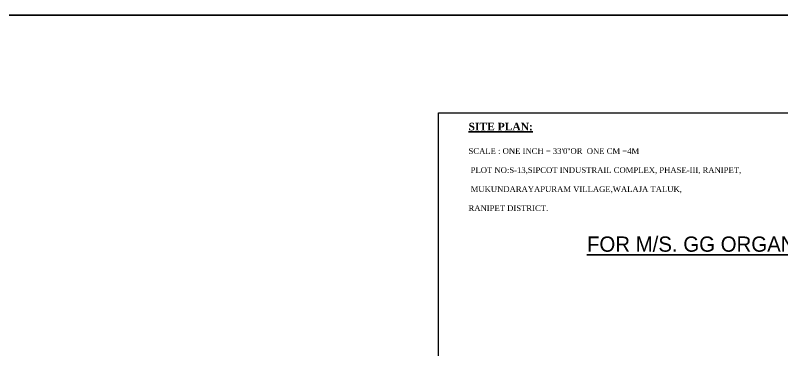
# Model space of a CAD drawing. Header units: metres. Extents: x -4258 to 185371, y -3317 to 113.
# Drawn here: x 4846.7 to 4969.3, y -563.3 to -509.8 of the extents above; entities that cross this region are included whole.
import ezdxf

# ---------------------------------------------------------------- set-up
doc = ezdxf.new("R2010")
doc.units = ezdxf.units.M
doc.header["$LTSCALE"] = 0.5
doc.header["$MEASUREMENT"] = 0
doc.layers.add('LOCATION_PLAN', color=7, linetype='Continuous', lineweight=0)
doc.styles.get("Standard").update_dxf_attribs({"font": 'times.ttf'})

msp = doc.modelspace()

# ---------------------------------------------------------------- linework, layer by layer
at = {"linetype": 'ByBlock'}
msp.add_lwpolyline([(4490.72084, -509.77527), (5188.52751, -509.77527), (5188.52751, -740.30062), (4490.72084, -740.30062)], close=True, dxfattribs=at)
at = {"layer": 'LOCATION_PLAN', "color": 7}
msp.add_lwpolyline([(4914.44581, -525.40994), (5174.38771, -525.40994), (5174.38771, -727.05468), (4914.44581, -727.05468)], close=True, dxfattribs=at)

# ---------------------------------------------------------------- texts
at = {"color": 7, "insert": (4919.23725, -526.99089), "char_height": 0.915, "attachment_point": 1}
msp.add_mtext_dynamic_manual_height_columns("\\A1;{\\fTimes New Roman|b1|i0|c0|p18;\\H1.3333x;\\LSITE PLAN:\\P\\P}SCALE : ONE INCH = 33'0''OR  ONE CM =4M\\P\\P PLOT NO:S-13,SIPCOT INDUSTRAIL COMPLEX, PHASE-III, RANIPET,\\P\\P MUKUNDARAYAPURAM VILLAGE,WALAJA TALUK,\\P\\PRANIPET DISTRICT.", width=1514.6035633, gutter_width=1, heights=[0], dxfattribs=at)
at = {"color": 0, "linetype": 'Continuous', "insert": (4963.28849, -545.20244), "char_height": 2.44, "width": 1993.51117, "attachment_point": 2}
msp.add_mtext('{\\fVineta BT|b0|i0|c0|p82;\\LFOR M/S. GG ORGANICS(P) LTD }', dxfattribs=at)

doc.saveas('drawing.dxf')
